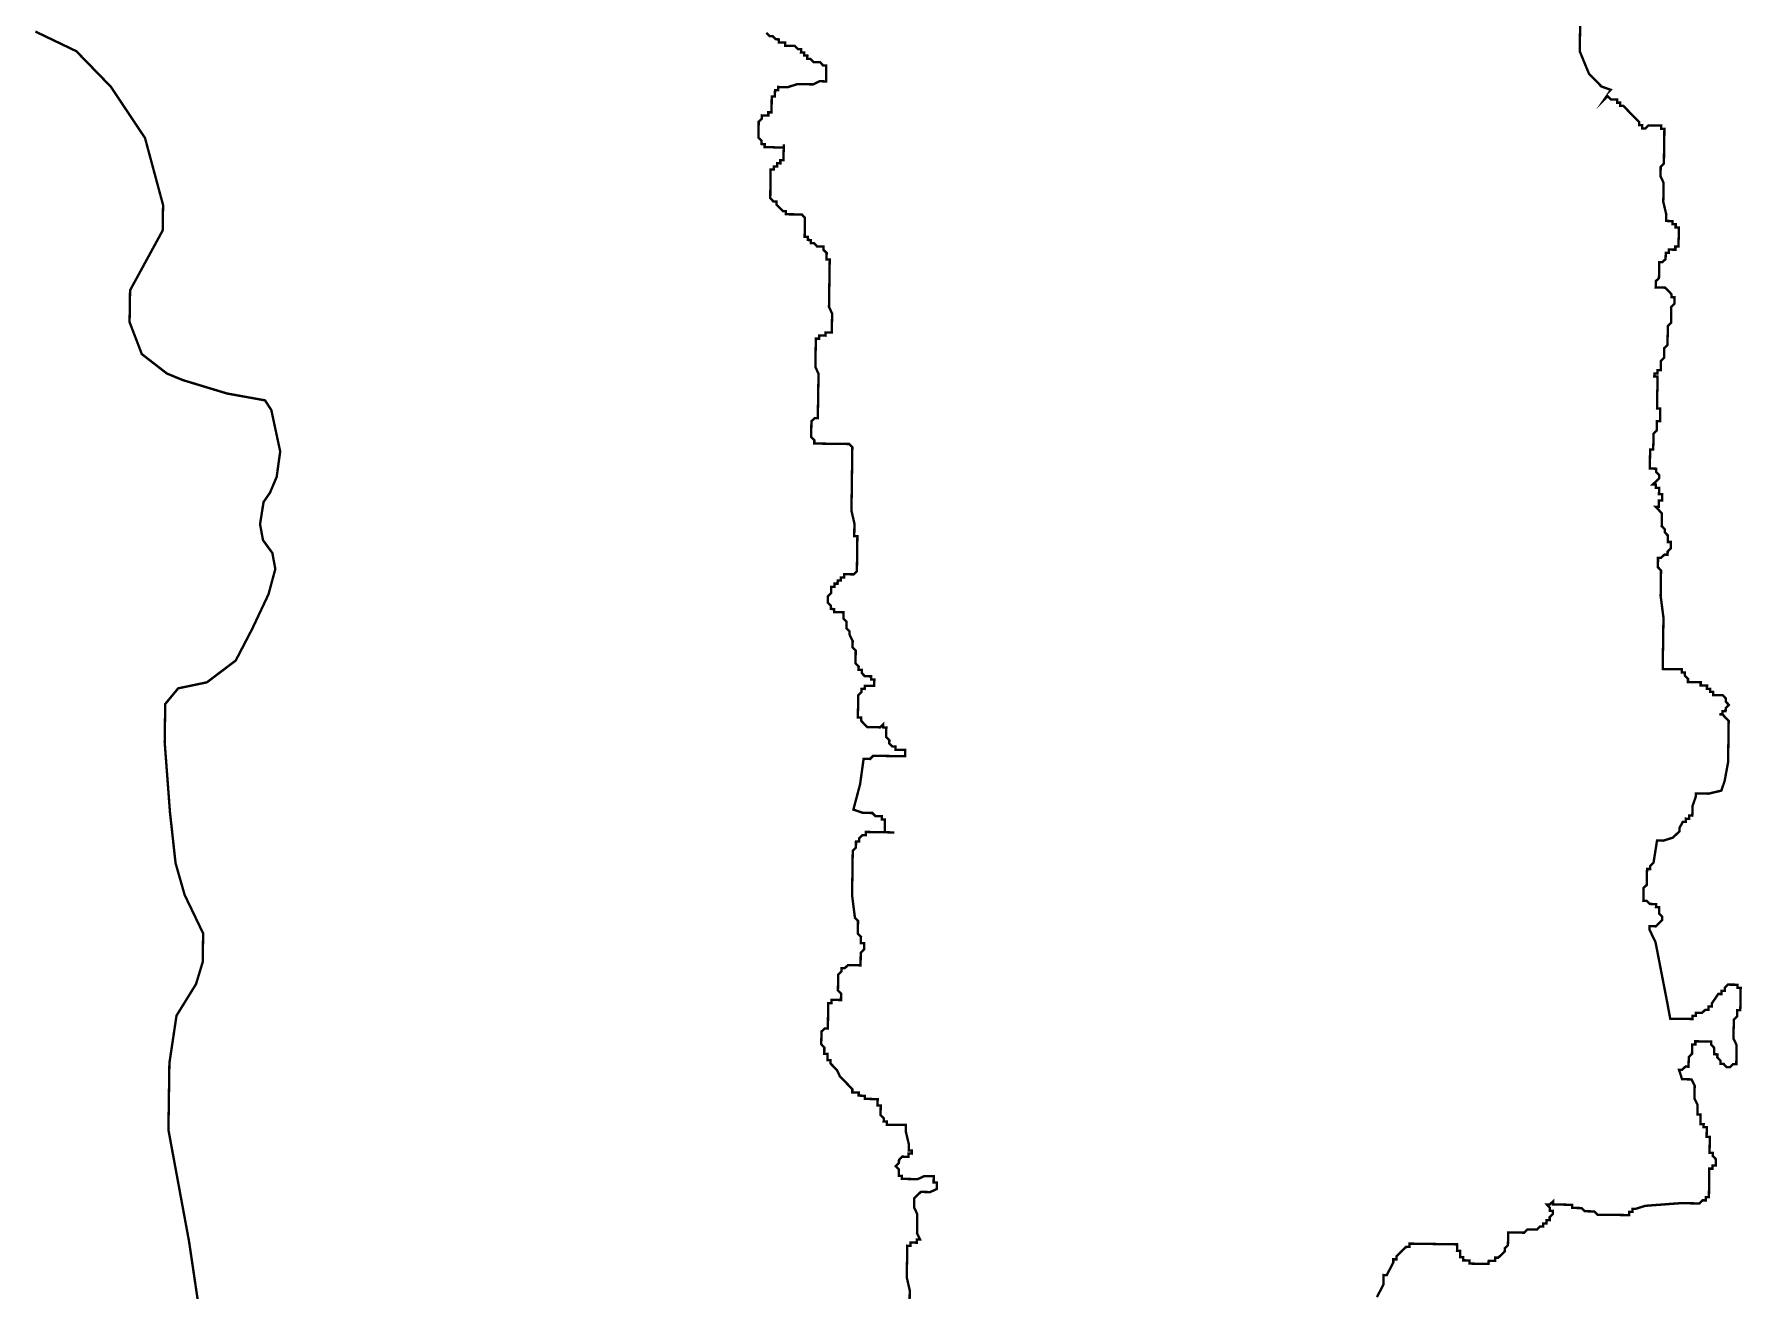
# Model space of a CAD drawing. Header units: metres. Extents: x 257673 to 289848, y 2129691 to 2228029.
# Drawn here: x 264671 to 266807, y 2147639 to 2149212 of the extents above; entities that cross this region are included whole.
import ezdxf

# ---------------------------------------------------------------- set-up
doc = ezdxf.new("R2010")
doc.units = ezdxf.units.M
doc.header["$MEASUREMENT"] = 0
doc.layers.add('HAZARDS LINE', color=1, linetype='Continuous')

msp = doc.modelspace()

# ---------------------------------------------------------------- linework, layer by layer
at = {"layer": 'HAZARDS LINE', "lineweight": 18}
for points in [[(264893.6, 2147505.8, 2.98, 2.98, 0), (264864.7, 2147701, 2.98, 2.98, 0), (264838.9, 2147840.6, 2.98, 2.98, 0), (264840.1, 2147924.1, 2.98, 2.98, 0), (264849, 2147983.6, 2.98, 2.98, 0), (264873.4, 2148023, 2.98, 2.98, 0), (264881.8, 2148050.7, 2.98, 2.98, 0), (264882.3, 2148086.5, 2.98, 2.98, 0), (264859.2, 2148134.6, 2.98, 2.98, 0), (264847.8, 2148174.5, 2.98, 2.98, 0), (264840.8, 2148238.2, 2.98, 2.98, 0), (264834.2, 2148325.8, 2.98, 2.98, 0), (264834.9, 2148373.5, 2.98, 2.98, 0), (264851.1, 2148393.1, 2.98, 2.98, 0), (264887, 2148400.6, 2.98, 2.98, 0), (264923.1, 2148427.9, 2.98, 2.98, 0), (264943.6, 2148467.3, 2.98, 2.98, 0), (264964.1, 2148510.8, 2.98, 2.98, 0), (264972.6, 2148542.4, 2.98, 2.98, 0), (264968.9, 2148562.4, 2.98, 2.98, 0), (264957.2, 2148578.5, 2.98, 2.98, 0), (264953.5, 2148598.4, 2.98, 2.98, 0), (264957.9, 2148626.2, 2.98, 2.98, 0), (264966, 2148638, 2.98, 2.98, 0), (264974.3, 2148657.7, 2.98, 2.98, 0), (264978.7, 2148689.5, 2.98, 2.98, 0), (264967.6, 2148741.3, 2.98, 2.98, 0), (264959.8, 2148753.4, 2.98, 2.98, 0), (264912.2, 2148762, 2.98, 2.98, 0), (264856.8, 2148778.8, 2.98, 2.98, 0), (264837, 2148787, 2.98, 2.98, 0), (264805.6, 2148811.3, 2.98, 2.98, 0), (264790.3, 2148851.3, 2.98, 2.98, 0), (264790.9, 2148891.1, 2.98, 2.98, 0), (264831.7, 2148966, 2.98, 2.98, 0), (264832.2, 2148997.8, 2.98, 2.98, 0), (264809.6, 2149081.7, 2.98, 2.98, 0), (264766.8, 2149145.9, 2.98, 2.98, 0), (264723.7, 2149190.3, 2.98, 2.98, 0), (264672.4, 2149214.9, 2.98, 2.98, 0)], [(266350.6, 2147631.3, 2.98, 2.98, 0), (266358.7, 2147647.1, 2.98, 2.98, 0), (266358.9, 2147659, 2.98, 2.98, 0), (266362.9, 2147658.9, 2.98, 2.98, 0), (266367, 2147666.8, 2.98, 2.98, 0), (266371.1, 2147674.7, 2.98, 2.98, 0), (266371.1, 2147678.7, 2.98, 2.98, 0), (266375.1, 2147678.6, 2.98, 2.98, 0), (266375.2, 2147682.6, 2.98, 2.98, 0), (266383.2, 2147690.4, 2.98, 2.98, 0), (266387.3, 2147694.4, 2.98, 2.98, 0), (266391.3, 2147694.3, 2.98, 2.98, 0), (266391.3, 2147698.3, 2.98, 2.98, 0), (266450.9, 2147697.4, 2.98, 2.98, 0), (266450.8, 2147689.4, 2.98, 2.98, 0), (266454.8, 2147689.4, 2.98, 2.98, 0), (266454.7, 2147681.4, 2.98, 2.98, 0), (266458.6, 2147681.4, 2.98, 2.98, 0), (266458.6, 2147677.4, 2.98, 2.98, 0), (266466.5, 2147677.3, 2.98, 2.98, 0), (266466.5, 2147673.3, 2.98, 2.98, 0), (266490.3, 2147672.9, 2.98, 2.98, 0), (266490.4, 2147676.9, 2.98, 2.98, 0), (266498.3, 2147676.8, 2.98, 2.98, 0), (266498.4, 2147680.8, 2.98, 2.98, 0), (266502.4, 2147680.7, 2.98, 2.98, 0), (266506.4, 2147684.6, 2.98, 2.98, 0), (266510.4, 2147688.6, 2.98, 2.98, 0), (266510.5, 2147692.5, 2.98, 2.98, 0), (266514.5, 2147696.4, 2.98, 2.98, 0), (266514.8, 2147712.3, 2.98, 2.98, 0), (266534.6, 2147712, 2.98, 2.98, 0), (266538.7, 2147716, 2.98, 2.98, 0), (266550.6, 2147715.8, 2.98, 2.98, 0), (266554.6, 2147719.7, 2.98, 2.98, 0), (266558.6, 2147719.6, 2.98, 2.98, 0), (266558.7, 2147723.6, 2.98, 2.98, 0), (266562.6, 2147723.6, 2.98, 2.98, 0), (266562.7, 2147727.5, 2.98, 2.98, 0), (266566.7, 2147727.5, 2.98, 2.98, 0), (266566.7, 2147731.5, 2.98, 2.98, 0), (266570.8, 2147735.4, 2.98, 2.98, 0), (266570.8, 2147739.3, 2.98, 2.98, 0), (266566.9, 2147739.4, 2.98, 2.98, 0), (266566.9, 2147743.4, 2.98, 2.98, 0), (266563, 2147747.4, 2.98, 2.98, 0), (266567, 2147747.4, 2.98, 2.98, 0), (266571, 2147751.3, 2.98, 2.98, 0), (266570.9, 2147747.3, 2.98, 2.98, 0), (266594.8, 2147746.9, 2.98, 2.98, 0), (266594.7, 2147743, 2.98, 2.98, 0), (266606.7, 2147742.8, 2.98, 2.98, 0), (266610.6, 2147738.8, 2.98, 2.98, 0), (266622.5, 2147738.6, 2.98, 2.98, 0), (266626.4, 2147734.5, 2.98, 2.98, 0), (266666.2, 2147734, 2.98, 2.98, 0), (266666.2, 2147737.9, 2.98, 2.98, 0), (266670.2, 2147737.9, 2.98, 2.98, 0), (266670.3, 2147741.8, 2.98, 2.98, 0), (266674.2, 2147741.8, 2.98, 2.98, 0), (266686.2, 2147745.6, 2.98, 2.98, 0), (266730, 2147748.9, 2.98, 2.98, 0), (266753.9, 2147748.6, 2.98, 2.98, 0), (266757.9, 2147752.5, 2.98, 2.98, 0), (266761.9, 2147752.4, 2.98, 2.98, 0), (266761.9, 2147756.4, 2.98, 2.98, 0), (266765.9, 2147756.3, 2.98, 2.98, 0), (266766.4, 2147792.1, 2.98, 2.98, 0), (266770.4, 2147792.1, 2.98, 2.98, 0), (266770.5, 2147796, 2.98, 2.98, 0), (266774.4, 2147796, 2.98, 2.98, 0), (266774.6, 2147803.9, 2.98, 2.98, 0), (266770.6, 2147808, 2.98, 2.98, 0), (266770.7, 2147811.9, 2.98, 2.98, 0), (266766.7, 2147812, 2.98, 2.98, 0), (266767, 2147831.9, 2.98, 2.98, 0), (266763, 2147831.9, 2.98, 2.98, 0), (266763.2, 2147843.9, 2.98, 2.98, 0), (266759.2, 2147843.9, 2.98, 2.98, 0), (266759.3, 2147847.9, 2.98, 2.98, 0), (266755.3, 2147847.9, 2.98, 2.98, 0), (266755.4, 2147851.9, 2.98, 2.98, 0), (266755.4, 2147855.9, 2.98, 2.98, 0), (266755.5, 2147859.9, 2.98, 2.98, 0), (266751.5, 2147859.9, 2.98, 2.98, 0), (266751.6, 2147863.9, 2.98, 2.98, 0), (266751.6, 2147867.9, 2.98, 2.98, 0), (266751.7, 2147871.9, 2.98, 2.98, 0), (266747.8, 2147879.9, 2.98, 2.98, 0), (266748, 2147887.8, 2.98, 2.98, 0), (266748, 2147891.8, 2.98, 2.98, 0), (266748.1, 2147895.8, 2.98, 2.98, 0), (266744.2, 2147903.8, 2.98, 2.98, 0), (266732.3, 2147904, 2.98, 2.98, 0), (266728.5, 2147915.9, 2.98, 2.98, 0), (266732.5, 2147915.9, 2.98, 2.98, 0), (266736.5, 2147919.8, 2.98, 2.98, 0), (266740.5, 2147919.7, 2.98, 2.98, 0), (266740.5, 2147923.7, 2.98, 2.98, 0), (266740.6, 2147927.7, 2.98, 2.98, 0), (266740.7, 2147931.7, 2.98, 2.98, 0), (266744.7, 2147935.6, 2.98, 2.98, 0), (266744.8, 2147939.6, 2.98, 2.98, 0), (266744.8, 2147943.5, 2.98, 2.98, 0), (266744.9, 2147947.5, 2.98, 2.98, 0), (266748.9, 2147947.5, 2.98, 2.98, 0), (266748.9, 2147951.4, 2.98, 2.98, 0), (266752.9, 2147951.4, 2.98, 2.98, 0), (266756.9, 2147951.3, 2.98, 2.98, 0), (266760.8, 2147951.3, 2.98, 2.98, 0), (266764.8, 2147951.2, 2.98, 2.98, 0), (266768.8, 2147951.1, 2.98, 2.98, 0), (266768.7, 2147947.2, 2.98, 2.98, 0), (266772.6, 2147943.1, 2.98, 2.98, 0), (266772.6, 2147939.2, 2.98, 2.98, 0), (266772.5, 2147935.2, 2.98, 2.98, 0), (266776.5, 2147935.1, 2.98, 2.98, 0), (266776.4, 2147931.1, 2.98, 2.98, 0), (266780.4, 2147927.1, 2.98, 2.98, 0), (266780.3, 2147923.1, 2.98, 2.98, 0), (266784.3, 2147923.1, 2.98, 2.98, 0), (266788.2, 2147919, 2.98, 2.98, 0), (266792.2, 2147919, 2.98, 2.98, 0), (266796.2, 2147922.9, 2.98, 2.98, 0), (266800.2, 2147922.8, 2.98, 2.98, 0), (266800.2, 2147926.8, 2.98, 2.98, 0), (266800.3, 2147930.8, 2.98, 2.98, 0), (266800.3, 2147934.8, 2.98, 2.98, 0), (266800.4, 2147938.7, 2.98, 2.98, 0), (266800.5, 2147942.7, 2.98, 2.98, 0), (266800.5, 2147946.7, 2.98, 2.98, 0), (266796.7, 2147954.7, 2.98, 2.98, 0), (266796.7, 2147958.7, 2.98, 2.98, 0), (266796.8, 2147962.7, 2.98, 2.98, 0), (266796.8, 2147966.6, 2.98, 2.98, 0), (266796.9, 2147970.6, 2.98, 2.98, 0), (266797, 2147974.6, 2.98, 2.98, 0), (266797, 2147978.6, 2.98, 2.98, 0), (266801.1, 2147982.5, 2.98, 2.98, 0), (266801.1, 2147986.4, 2.98, 2.98, 0), (266801.2, 2147990.4, 2.98, 2.98, 0), (266805.1, 2147990.4, 2.98, 2.98, 0), (266805.2, 2147994.3, 2.98, 2.98, 0), (266805.3, 2147998.3, 2.98, 2.98, 0), (266805.3, 2148002.3, 2.98, 2.98, 0), (266805.4, 2148006.3, 2.98, 2.98, 0), (266805.4, 2148010.2, 2.98, 2.98, 0), (266805.5, 2148014.2, 2.98, 2.98, 0), (266805.6, 2148018.2, 2.98, 2.98, 0), (266801.6, 2148018.2, 2.98, 2.98, 0), (266801.6, 2148022.2, 2.98, 2.98, 0), (266797.7, 2148022.3, 2.98, 2.98, 0), (266793.7, 2148022.3, 2.98, 2.98, 0), (266789.7, 2148022.4, 2.98, 2.98, 0), (266785.7, 2148018.5, 2.98, 2.98, 0), (266785.6, 2148014.5, 2.98, 2.98, 0), (266781.7, 2148014.6, 2.98, 2.98, 0), (266781.6, 2148010.6, 2.98, 2.98, 0), (266777.6, 2148010.7, 2.98, 2.98, 0), (266769.5, 2147998.8, 2.98, 2.98, 0), (266769.4, 2147994.9, 2.98, 2.98, 0), (266765.5, 2147994.9, 2.98, 2.98, 0), (266765.4, 2147991, 2.98, 2.98, 0), (266761.4, 2147991, 2.98, 2.98, 0), (266757.4, 2147987.1, 2.98, 2.98, 0), (266753.4, 2147987.2, 2.98, 2.98, 0), (266749.4, 2147987.2, 2.98, 2.98, 0), (266749.4, 2147983.2, 2.98, 2.98, 0), (266745.4, 2147983.3, 2.98, 2.98, 0), (266745.3, 2147979.3, 2.98, 2.98, 0), (266741.4, 2147979.4, 2.98, 2.98, 0), (266737.4, 2147979.4, 2.98, 2.98, 0), (266725.5, 2147979.6, 2.98, 2.98, 0), (266721.5, 2147979.7, 2.98, 2.98, 0), (266717.5, 2147979.7, 2.98, 2.98, 0), (266713.8, 2147999.7, 2.98, 2.98, 0), (266699.1, 2148075.4, 2.98, 2.98, 0), (266691.4, 2148091.5, 2.98, 2.98, 0), (266691.4, 2148095.4, 2.98, 2.98, 0), (266695.4, 2148095.4, 2.98, 2.98, 0), (266699.4, 2148095.3, 2.98, 2.98, 0), (266703.4, 2148099.2, 2.98, 2.98, 0), (266707.4, 2148103.2, 2.98, 2.98, 0), (266707.5, 2148107.1, 2.98, 2.98, 0), (266703.6, 2148111.2, 2.98, 2.98, 0), (266703.6, 2148115.1, 2.98, 2.98, 0), (266703.7, 2148119.1, 2.98, 2.98, 0), (266699.7, 2148119.2, 2.98, 2.98, 0), (266699.8, 2148123.1, 2.98, 2.98, 0), (266695.8, 2148123.2, 2.98, 2.98, 0), (266691.8, 2148123.3, 2.98, 2.98, 0), (266687.9, 2148127.3, 2.98, 2.98, 0), (266683.9, 2148127.4, 2.98, 2.98, 0), (266684, 2148131.3, 2.98, 2.98, 0), (266684.1, 2148135.3, 2.98, 2.98, 0), (266684.1, 2148139.3, 2.98, 2.98, 0), (266684.2, 2148143.3, 2.98, 2.98, 0), (266688.2, 2148147.2, 2.98, 2.98, 0), (266688.3, 2148151.2, 2.98, 2.98, 0), (266688.4, 2148159.1, 2.98, 2.98, 0), (266688.4, 2148163.1, 2.98, 2.98, 0), (266688.5, 2148167.1, 2.98, 2.98, 0), (266692.5, 2148167, 2.98, 2.98, 0), (266692.5, 2148171, 2.98, 2.98, 0), (266696.6, 2148174.9, 2.98, 2.98, 0), (266701, 2148202.7, 2.98, 2.98, 0), (266708.9, 2148202.5, 2.98, 2.98, 0), (266720.9, 2148206.3, 2.98, 2.98, 0), (266729, 2148214.2, 2.98, 2.98, 0), (266729, 2148218.1, 2.98, 2.98, 0), (266733.1, 2148226, 2.98, 2.98, 0), (266737.1, 2148226, 2.98, 2.98, 0), (266737.1, 2148230, 2.98, 2.98, 0), (266741.1, 2148229.9, 2.98, 2.98, 0), (266741.2, 2148233.9, 2.98, 2.98, 0), (266745.1, 2148233.8, 2.98, 2.98, 0), (266745.2, 2148237.8, 2.98, 2.98, 0), (266745.3, 2148241.8, 2.98, 2.98, 0), (266745.3, 2148245.7, 2.98, 2.98, 0), (266749.5, 2148257.6, 2.98, 2.98, 0), (266749.5, 2148261.6, 2.98, 2.98, 0), (266765.4, 2148261.3, 2.98, 2.98, 0), (266781.4, 2148265.1, 2.98, 2.98, 0), (266785.5, 2148277, 2.98, 2.98, 0), (266789.9, 2148300.7, 2.98, 2.98, 0), (266790.6, 2148352.4, 2.98, 2.98, 0), (266782.8, 2148360.5, 2.98, 2.98, 0), (266778.8, 2148360.6, 2.98, 2.98, 0), (266782.8, 2148360.5, 2.98, 2.98, 0), (266782.9, 2148364.5, 2.98, 2.98, 0), (266786.8, 2148364.4, 2.98, 2.98, 0), (266786.9, 2148368.4, 2.98, 2.98, 0), (266790.9, 2148372.3, 2.98, 2.98, 0), (266787, 2148376.3, 2.98, 2.98, 0), (266787.1, 2148380.3, 2.98, 2.98, 0), (266783.2, 2148384.4, 2.98, 2.98, 0), (266779.2, 2148384.4, 2.98, 2.98, 0), (266775.2, 2148384.5, 2.98, 2.98, 0), (266771.2, 2148384.5, 2.98, 2.98, 0), (266771.3, 2148388.5, 2.98, 2.98, 0), (266767.3, 2148388.6, 2.98, 2.98, 0), (266767.4, 2148392.5, 2.98, 2.98, 0), (266763.4, 2148392.6, 2.98, 2.98, 0), (266763.5, 2148396.6, 2.98, 2.98, 0), (266759.5, 2148396.6, 2.98, 2.98, 0), (266755.5, 2148396.7, 2.98, 2.98, 0), (266755.6, 2148400.7, 2.98, 2.98, 0), (266751.6, 2148400.7, 2.98, 2.98, 0), (266747.6, 2148400.8, 2.98, 2.98, 0), (266743.7, 2148400.8, 2.98, 2.98, 0), (266739.7, 2148400.9, 2.98, 2.98, 0), (266739.7, 2148404.9, 2.98, 2.98, 0), (266735.8, 2148408.9, 2.98, 2.98, 0), (266735.9, 2148412.9, 2.98, 2.98, 0), (266731.9, 2148412.9, 2.98, 2.98, 0), (266732, 2148416.9, 2.98, 2.98, 0), (266728, 2148417, 2.98, 2.98, 0), (266724, 2148417, 2.98, 2.98, 0), (266716.1, 2148417.2, 2.98, 2.98, 0), (266712.1, 2148417.2, 2.98, 2.98, 0), (266708.1, 2148417.3, 2.98, 2.98, 0), (266708.2, 2148421.3, 2.98, 2.98, 0), (266708.2, 2148425.2, 2.98, 2.98, 0), (266708.3, 2148433.2, 2.98, 2.98, 0), (266708.5, 2148445.1, 2.98, 2.98, 0), (266708.9, 2148472.9, 2.98, 2.98, 0), (266709, 2148476.9, 2.98, 2.98, 0), (266709.1, 2148480.9, 2.98, 2.98, 0), (266705.5, 2148508.8, 2.98, 2.98, 0), (266705.6, 2148512.7, 2.98, 2.98, 0), (266705.6, 2148516.7, 2.98, 2.98, 0), (266705.7, 2148520.7, 2.98, 2.98, 0), (266705.7, 2148524.7, 2.98, 2.98, 0), (266706, 2148540.6, 2.98, 2.98, 0), (266702.1, 2148544.6, 2.98, 2.98, 0), (266702.1, 2148548.6, 2.98, 2.98, 0), (266702.2, 2148552.6, 2.98, 2.98, 0), (266702.2, 2148556.5, 2.98, 2.98, 0), (266706.2, 2148556.5, 2.98, 2.98, 0), (266710.2, 2148560.4, 2.98, 2.98, 0), (266714.2, 2148560.3, 2.98, 2.98, 0), (266714.3, 2148564.3, 2.98, 2.98, 0), (266718.3, 2148568.2, 2.98, 2.98, 0), (266718.4, 2148572.2, 2.98, 2.98, 0), (266718.4, 2148576.2, 2.98, 2.98, 0), (266714.4, 2148576.2, 2.98, 2.98, 0), (266714.5, 2148580.2, 2.98, 2.98, 0), (266714.6, 2148584.2, 2.98, 2.98, 0), (266710.7, 2148588.2, 2.98, 2.98, 0), (266710.7, 2148592.2, 2.98, 2.98, 0), (266706.8, 2148596.2, 2.98, 2.98, 0), (266706.9, 2148600.2, 2.98, 2.98, 0), (266706.9, 2148604.2, 2.98, 2.98, 0), (266707, 2148608.2, 2.98, 2.98, 0), (266707, 2148612.1, 2.98, 2.98, 0), (266703.1, 2148616.2, 2.98, 2.98, 0), (266699.2, 2148620.2, 2.98, 2.98, 0), (266703.2, 2148620.1, 2.98, 2.98, 0), (266703.2, 2148624.1, 2.98, 2.98, 0), (266703.3, 2148628.1, 2.98, 2.98, 0), (266707.3, 2148628, 2.98, 2.98, 0), (266707.3, 2148632, 2.98, 2.98, 0), (266707.4, 2148636, 2.98, 2.98, 0), (266703.4, 2148636, 2.98, 2.98, 0), (266703.5, 2148640, 2.98, 2.98, 0), (266703.5, 2148644, 2.98, 2.98, 0), (266699.6, 2148644.1, 2.98, 2.98, 0), (266699.6, 2148648, 2.98, 2.98, 0), (266695.6, 2148648.1, 2.98, 2.98, 0), (266699.7, 2148652, 2.98, 2.98, 0), (266703.7, 2148655.9, 2.98, 2.98, 0), (266703.8, 2148659.9, 2.98, 2.98, 0), (266699.8, 2148663.9, 2.98, 2.98, 0), (266699.9, 2148667.9, 2.98, 2.98, 0), (266695.9, 2148668, 2.98, 2.98, 0), (266692, 2148668, 2.98, 2.98, 0), (266692, 2148672, 2.98, 2.98, 0), (266692.1, 2148676, 2.98, 2.98, 0), (266692.2, 2148683.9, 2.98, 2.98, 0), (266692.3, 2148687.9, 2.98, 2.98, 0), (266692.3, 2148691.9, 2.98, 2.98, 0), (266696.3, 2148691.8, 2.98, 2.98, 0), (266696.3, 2148695.8, 2.98, 2.98, 0), (266696.4, 2148699.8, 2.98, 2.98, 0), (266696.5, 2148703.8, 2.98, 2.98, 0), (266696.5, 2148707.7, 2.98, 2.98, 0), (266696.6, 2148711.7, 2.98, 2.98, 0), (266700.6, 2148715.6, 2.98, 2.98, 0), (266700.7, 2148719.6, 2.98, 2.98, 0), (266700.7, 2148723.6, 2.98, 2.98, 0), (266700.8, 2148727.5, 2.98, 2.98, 0), (266704.8, 2148727.5, 2.98, 2.98, 0), (266704.8, 2148731.5, 2.98, 2.98, 0), (266704.9, 2148735.4, 2.98, 2.98, 0), (266704.9, 2148739.4, 2.98, 2.98, 0), (266705, 2148743.4, 2.98, 2.98, 0), (266701, 2148743.4, 2.98, 2.98, 0), (266701.1, 2148747.4, 2.98, 2.98, 0), (266701.1, 2148751.4, 2.98, 2.98, 0), (266701.2, 2148755.4, 2.98, 2.98, 0), (266701.3, 2148759.3, 2.98, 2.98, 0), (266701.3, 2148763.3, 2.98, 2.98, 0), (266701.4, 2148767.3, 2.98, 2.98, 0), (266701.4, 2148771.3, 2.98, 2.98, 0), (266701.5, 2148775.3, 2.98, 2.98, 0), (266701.6, 2148779.2, 2.98, 2.98, 0), (266701.6, 2148783.2, 2.98, 2.98, 0), (266697.6, 2148783.3, 2.98, 2.98, 0), (266697.7, 2148787.2, 2.98, 2.98, 0), (266701.7, 2148787.2, 2.98, 2.98, 0), (266701.7, 2148791.2, 2.98, 2.98, 0), (266705.7, 2148791.1, 2.98, 2.98, 0), (266705.8, 2148795.1, 2.98, 2.98, 0), (266705.8, 2148799, 2.98, 2.98, 0), (266705.9, 2148803, 2.98, 2.98, 0), (266709.9, 2148806.9, 2.98, 2.98, 0), (266710, 2148814.9, 2.98, 2.98, 0), (266710.1, 2148818.9, 2.98, 2.98, 0), (266714.1, 2148822.8, 2.98, 2.98, 0), (266714.2, 2148826.8, 2.98, 2.98, 0), (266714.2, 2148830.7, 2.98, 2.98, 0), (266714.3, 2148834.7, 2.98, 2.98, 0), (266714.4, 2148838.7, 2.98, 2.98, 0), (266714.4, 2148842.7, 2.98, 2.98, 0), (266714.5, 2148846.6, 2.98, 2.98, 0), (266718.5, 2148850.6, 2.98, 2.98, 0), (266718.6, 2148854.5, 2.98, 2.98, 0), (266718.6, 2148858.5, 2.98, 2.98, 0), (266718.8, 2148866.5, 2.98, 2.98, 0), (266718.8, 2148870.4, 2.98, 2.98, 0), (266722.8, 2148874.3, 2.98, 2.98, 0), (266722.9, 2148878.3, 2.98, 2.98, 0), (266723, 2148882.3, 2.98, 2.98, 0), (266719, 2148882.4, 2.98, 2.98, 0), (266719, 2148886.3, 2.98, 2.98, 0), (266715.1, 2148890.4, 2.98, 2.98, 0), (266711.2, 2148894.4, 2.98, 2.98, 0), (266707.2, 2148894.5, 2.98, 2.98, 0), (266703.3, 2148894.5, 2.98, 2.98, 0), (266699.3, 2148894.6, 2.98, 2.98, 0), (266699.4, 2148898.6, 2.98, 2.98, 0), (266699.4, 2148902.5, 2.98, 2.98, 0), (266703.4, 2148906.4, 2.98, 2.98, 0), (266703.5, 2148910.4, 2.98, 2.98, 0), (266703.6, 2148914.4, 2.98, 2.98, 0), (266703.7, 2148922.3, 2.98, 2.98, 0), (266703.7, 2148926.3, 2.98, 2.98, 0), (266707.7, 2148926.3, 2.98, 2.98, 0), (266711.7, 2148930.2, 2.98, 2.98, 0), (266711.8, 2148934.2, 2.98, 2.98, 0), (266711.9, 2148938.1, 2.98, 2.98, 0), (266715.8, 2148938.1, 2.98, 2.98, 0), (266715.9, 2148942, 2.98, 2.98, 0), (266719.9, 2148942, 2.98, 2.98, 0), (266723.9, 2148941.9, 2.98, 2.98, 0), (266723.9, 2148945.9, 2.98, 2.98, 0), (266727.9, 2148945.8, 2.98, 2.98, 0), (266727.9, 2148949.8, 2.98, 2.98, 0), (266728, 2148953.8, 2.98, 2.98, 0), (266728.1, 2148957.8, 2.98, 2.98, 0), (266728.1, 2148961.7, 2.98, 2.98, 0), (266728.2, 2148965.7, 2.98, 2.98, 0), (266728.2, 2148969.7, 2.98, 2.98, 0), (266724.3, 2148969.8, 2.98, 2.98, 0), (266724.3, 2148973.7, 2.98, 2.98, 0), (266720.3, 2148973.8, 2.98, 2.98, 0), (266720.4, 2148977.8, 2.98, 2.98, 0), (266716.4, 2148977.8, 2.98, 2.98, 0), (266712.5, 2148977.9, 2.98, 2.98, 0), (266712.5, 2148981.9, 2.98, 2.98, 0), (266712.6, 2148985.8, 2.98, 2.98, 0), (266708.8, 2149001.8, 2.98, 2.98, 0), (266709.1, 2149017.7, 2.98, 2.98, 0), (266709.1, 2149021.7, 2.98, 2.98, 0), (266709.2, 2149025.7, 2.98, 2.98, 0), (266705.3, 2149033.7, 2.98, 2.98, 0), (266705.4, 2149037.6, 2.98, 2.98, 0), (266705.5, 2149041.6, 2.98, 2.98, 0), (266705.5, 2149045.6, 2.98, 2.98, 0), (266709.5, 2149049.5, 2.98, 2.98, 0), (266709.6, 2149053.5, 2.98, 2.98, 0), (266709.7, 2149057.5, 2.98, 2.98, 0), (266709.7, 2149061.4, 2.98, 2.98, 0), (266709.8, 2149065.4, 2.98, 2.98, 0), (266709.8, 2149069.4, 2.98, 2.98, 0), (266709.9, 2149073.4, 2.98, 2.98, 0), (266710, 2149077.3, 2.98, 2.98, 0), (266710, 2149081.3, 2.98, 2.98, 0), (266710.1, 2149085.3, 2.98, 2.98, 0), (266710.1, 2149089.3, 2.98, 2.98, 0), (266710.2, 2149093.2, 2.98, 2.98, 0), (266706.2, 2149093.3, 2.98, 2.98, 0), (266706.3, 2149097.3, 2.98, 2.98, 0), (266702.3, 2149097.3, 2.98, 2.98, 0), (266698.3, 2149097.4, 2.98, 2.98, 0), (266694.4, 2149097.4, 2.98, 2.98, 0), (266690.4, 2149097.5, 2.98, 2.98, 0), (266686.3, 2149093.6, 2.98, 2.98, 0), (266682.4, 2149093.6, 2.98, 2.98, 0), (266682.4, 2149097.6, 2.98, 2.98, 0), (266678.5, 2149097.7, 2.98, 2.98, 0), (266678.5, 2149101.7, 2.98, 2.98, 0), (266674.6, 2149105.7, 2.98, 2.98, 0), (266670.7, 2149109.7, 2.98, 2.98, 0), (266658.9, 2149121.8, 2.98, 2.98, 0), (266655, 2149121.9, 2.98, 2.98, 0), (266655, 2149125.9, 2.98, 2.98, 0), (266651, 2149125.9, 2.98, 2.98, 0), (266651.1, 2149129.9, 2.98, 2.98, 0), (266647.1, 2149130, 2.98, 2.98, 0), (266643.1, 2149130, 2.98, 2.98, 0), (266639.2, 2149134.1, 2.98, 2.98, 0), (266635.2, 2149130.1, 2.98, 2.98, 0), (266643.3, 2149141.9, 2.98, 2.98, 0), (266631.5, 2149146.1, 2.98, 2.98, 0), (266615.8, 2149162.2, 2.98, 2.98, 0), (266604.3, 2149190.2, 2.98, 2.98, 0), (266604.8, 2149222, 2.98, 2.98, 0)], [(265586.8, 2149213.3, 2.98, 2.98, 0), (265590.7, 2149209.3, 2.98, 2.98, 0), (265594.7, 2149209.2, 2.98, 2.98, 0), (265598.6, 2149205.2, 2.98, 2.98, 0), (265602.6, 2149205.1, 2.98, 2.98, 0), (265602.6, 2149201.1, 2.98, 2.98, 0), (265606.5, 2149201.1, 2.98, 2.98, 0), (265610.5, 2149201, 2.98, 2.98, 0), (265610.4, 2149197, 2.98, 2.98, 0), (265614.4, 2149197, 2.98, 2.98, 0), (265618.4, 2149196.9, 2.98, 2.98, 0), (265622.4, 2149196.9, 2.98, 2.98, 0), (265626.3, 2149192.8, 2.98, 2.98, 0), (265630.3, 2149192.8, 2.98, 2.98, 0), (265630.2, 2149188.8, 2.98, 2.98, 0), (265634.2, 2149188.7, 2.98, 2.98, 0), (265634.1, 2149184.8, 2.98, 2.98, 0), (265638.1, 2149184.7, 2.98, 2.98, 0), (265638, 2149180.7, 2.98, 2.98, 0), (265642, 2149180.7, 2.98, 2.98, 0), (265645.9, 2149176.6, 2.98, 2.98, 0), (265649.9, 2149176.6, 2.98, 2.98, 0), (265653.9, 2149176.5, 2.98, 2.98, 0), (265657.8, 2149172.5, 2.98, 2.98, 0), (265661.8, 2149172.4, 2.98, 2.98, 0), (265661.7, 2149168.4, 2.98, 2.98, 0), (265661.6, 2149164.5, 2.98, 2.98, 0), (265661.6, 2149160.5, 2.98, 2.98, 0), (265661.5, 2149156.5, 2.98, 2.98, 0), (265661.5, 2149152.5, 2.98, 2.98, 0), (265657.5, 2149152.6, 2.98, 2.98, 0), (265653.5, 2149152.7, 2.98, 2.98, 0), (265645.5, 2149148.8, 2.98, 2.98, 0), (265637.6, 2149148.9, 2.98, 2.98, 0), (265633.6, 2149149, 2.98, 2.98, 0), (265629.6, 2149149, 2.98, 2.98, 0), (265625.6, 2149149.1, 2.98, 2.98, 0), (265613.6, 2149145.3, 2.98, 2.98, 0), (265609.7, 2149145.4, 2.98, 2.98, 0), (265605.7, 2149145.4, 2.98, 2.98, 0), (265601.7, 2149145.5, 2.98, 2.98, 0), (265601.7, 2149141.5, 2.98, 2.98, 0), (265597.7, 2149141.6, 2.98, 2.98, 0), (265597.6, 2149137.6, 2.98, 2.98, 0), (265597.6, 2149133.6, 2.98, 2.98, 0), (265593.6, 2149133.7, 2.98, 2.98, 0), (265593.5, 2149129.7, 2.98, 2.98, 0), (265593.5, 2149125.7, 2.98, 2.98, 0), (265593.4, 2149121.7, 2.98, 2.98, 0), (265593.4, 2149117.8, 2.98, 2.98, 0), (265593.3, 2149113.8, 2.98, 2.98, 0), (265589.3, 2149113.8, 2.98, 2.98, 0), (265589.3, 2149109.9, 2.98, 2.98, 0), (265585.3, 2149109.9, 2.98, 2.98, 0), (265581.3, 2149110, 2.98, 2.98, 0), (265581.3, 2149106, 2.98, 2.98, 0), (265577.2, 2149102.1, 2.98, 2.98, 0), (265577.2, 2149098.1, 2.98, 2.98, 0), (265577.1, 2149094.1, 2.98, 2.98, 0), (265577, 2149090.2, 2.98, 2.98, 0), (265577, 2149086.2, 2.98, 2.98, 0), (265576.9, 2149082.2, 2.98, 2.98, 0), (265580.8, 2149078.2, 2.98, 2.98, 0), (265580.8, 2149074.2, 2.98, 2.98, 0), (265584.8, 2149074.1, 2.98, 2.98, 0), (265584.7, 2149070.2, 2.98, 2.98, 0), (265588.7, 2149070.1, 2.98, 2.98, 0), (265592.7, 2149070.1, 2.98, 2.98, 0), (265596.6, 2149070, 2.98, 2.98, 0), (265600.6, 2149069.9, 2.98, 2.98, 0), (265604.6, 2149069.9, 2.98, 2.98, 0), (265608.6, 2149069.8, 2.98, 2.98, 0), (265608.6, 2149073.8, 2.98, 2.98, 0), (265608.6, 2149069.8, 2.98, 2.98, 0), (265608.5, 2149065.8, 2.98, 2.98, 0), (265608.4, 2149061.9, 2.98, 2.98, 0), (265608.4, 2149057.9, 2.98, 2.98, 0), (265608.3, 2149053.9, 2.98, 2.98, 0), (265604.3, 2149054, 2.98, 2.98, 0), (265604.3, 2149050, 2.98, 2.98, 0), (265600.3, 2149050.1, 2.98, 2.98, 0), (265600.2, 2149046.1, 2.98, 2.98, 0), (265596.3, 2149046.1, 2.98, 2.98, 0), (265596.2, 2149042.2, 2.98, 2.98, 0), (265592.2, 2149042.2, 2.98, 2.98, 0), (265592.2, 2149038.3, 2.98, 2.98, 0), (265592.1, 2149034.3, 2.98, 2.98, 0), (265592.1, 2149030.3, 2.98, 2.98, 0), (265592, 2149026.3, 2.98, 2.98, 0), (265591.9, 2149022.3, 2.98, 2.98, 0), (265591.9, 2149018.4, 2.98, 2.98, 0), (265591.8, 2149014.4, 2.98, 2.98, 0), (265591.8, 2149010.4, 2.98, 2.98, 0), (265591.7, 2149006.4, 2.98, 2.98, 0), (265595.6, 2149002.4, 2.98, 2.98, 0), (265599.6, 2149002.4, 2.98, 2.98, 0), (265599.5, 2148998.4, 2.98, 2.98, 0), (265603.5, 2148994.3, 2.98, 2.98, 0), (265607.4, 2148990.3, 2.98, 2.98, 0), (265611.3, 2148990.2, 2.98, 2.98, 0), (265611.3, 2148986.3, 2.98, 2.98, 0), (265615.3, 2148986.2, 2.98, 2.98, 0), (265619.2, 2148986.2, 2.98, 2.98, 0), (265623.2, 2148986.1, 2.98, 2.98, 0), (265627.2, 2148986, 2.98, 2.98, 0), (265631.2, 2148986, 2.98, 2.98, 0), (265635.1, 2148981.9, 2.98, 2.98, 0), (265635, 2148978, 2.98, 2.98, 0), (265635, 2148974, 2.98, 2.98, 0), (265634.9, 2148970, 2.98, 2.98, 0), (265634.8, 2148966, 2.98, 2.98, 0), (265634.8, 2148962.1, 2.98, 2.98, 0), (265634.7, 2148958.1, 2.98, 2.98, 0), (265638.7, 2148958, 2.98, 2.98, 0), (265638.6, 2148954.1, 2.98, 2.98, 0), (265642.6, 2148954, 2.98, 2.98, 0), (265642.6, 2148950, 2.98, 2.98, 0), (265646.5, 2148950, 2.98, 2.98, 0), (265650.4, 2148945.9, 2.98, 2.98, 0), (265658.4, 2148945.8, 2.98, 2.98, 0), (265658.3, 2148941.8, 2.98, 2.98, 0), (265662.3, 2148937.8, 2.98, 2.98, 0), (265662.1, 2148929.8, 2.98, 2.98, 0), (265666.1, 2148929.8, 2.98, 2.98, 0), (265665.2, 2148870.2, 2.98, 2.98, 0), (265669.1, 2148862.1, 2.98, 2.98, 0), (265668.7, 2148838.3, 2.98, 2.98, 0), (265660.8, 2148838.4, 2.98, 2.98, 0), (265660.7, 2148834.4, 2.98, 2.98, 0), (265652.8, 2148834.6, 2.98, 2.98, 0), (265652.7, 2148830.6, 2.98, 2.98, 0), (265648.7, 2148830.6, 2.98, 2.98, 0), (265648.2, 2148794.9, 2.98, 2.98, 0), (265652.1, 2148786.8, 2.98, 2.98, 0), (265651.2, 2148731.2, 2.98, 2.98, 0), (265647.3, 2148731.2, 2.98, 2.98, 0), (265643.2, 2148727.3, 2.98, 2.98, 0), (265642.9, 2148707.5, 2.98, 2.98, 0), (265646.9, 2148703.4, 2.98, 2.98, 0), (265646.8, 2148699.4, 2.98, 2.98, 0), (265690.5, 2148698.8, 2.98, 2.98, 0), (265694.4, 2148694.8, 2.98, 2.98, 0), (265693.3, 2148615.3, 2.98, 2.98, 0), (265697, 2148599.3, 2.98, 2.98, 0), (265696.8, 2148583.4, 2.98, 2.98, 0), (265700.7, 2148583.3, 2.98, 2.98, 0), (265700.1, 2148539.6, 2.98, 2.98, 0), (265696, 2148535.7, 2.98, 2.98, 0), (265684.1, 2148535.9, 2.98, 2.98, 0), (265684.1, 2148531.9, 2.98, 2.98, 0), (265680.1, 2148531.9, 2.98, 2.98, 0), (265680, 2148528, 2.98, 2.98, 0), (265676.1, 2148528, 2.98, 2.98, 0), (265676, 2148524, 2.98, 2.98, 0), (265672, 2148524.1, 2.98, 2.98, 0), (265672, 2148520.1, 2.98, 2.98, 0), (265668, 2148520.2, 2.98, 2.98, 0), (265667.9, 2148512.2, 2.98, 2.98, 0), (265663.8, 2148508.3, 2.98, 2.98, 0), (265663.7, 2148500.4, 2.98, 2.98, 0), (265667.6, 2148496.3, 2.98, 2.98, 0), (265667.6, 2148492.4, 2.98, 2.98, 0), (265671.5, 2148492.3, 2.98, 2.98, 0), (265671.5, 2148488.3, 2.98, 2.98, 0), (265683.4, 2148488.2, 2.98, 2.98, 0), (265683.3, 2148480.2, 2.98, 2.98, 0), (265687.2, 2148476.2, 2.98, 2.98, 0), (265687.1, 2148468.2, 2.98, 2.98, 0), (265691, 2148464.2, 2.98, 2.98, 0), (265691, 2148460.2, 2.98, 2.98, 0), (265694.8, 2148452.2, 2.98, 2.98, 0), (265694.7, 2148444.2, 2.98, 2.98, 0), (265698.6, 2148440.2, 2.98, 2.98, 0), (265698.4, 2148424.3, 2.98, 2.98, 0), (265702.3, 2148420.3, 2.98, 2.98, 0), (265702.2, 2148416.3, 2.98, 2.98, 0), (265706.2, 2148416.2, 2.98, 2.98, 0), (265706.1, 2148412.3, 2.98, 2.98, 0), (265710.1, 2148408.2, 2.98, 2.98, 0), (265718, 2148408.1, 2.98, 2.98, 0), (265717.9, 2148404.1, 2.98, 2.98, 0), (265721.9, 2148404.1, 2.98, 2.98, 0), (265721.8, 2148396.1, 2.98, 2.98, 0), (265709.9, 2148396.3, 2.98, 2.98, 0), (265709.8, 2148392.3, 2.98, 2.98, 0), (265705.8, 2148392.4, 2.98, 2.98, 0), (265705.8, 2148388.4, 2.98, 2.98, 0), (265701.8, 2148384.5, 2.98, 2.98, 0), (265701.3, 2148356.7, 2.98, 2.98, 0), (265705.3, 2148356.6, 2.98, 2.98, 0), (265705.3, 2148352.6, 2.98, 2.98, 0), (265713.1, 2148344.6, 2.98, 2.98, 0), (265729, 2148344.3, 2.98, 2.98, 0), (265733, 2148348.2, 2.98, 2.98, 0), (265733, 2148344.3, 2.98, 2.98, 0), (265736.9, 2148344.2, 2.98, 2.98, 0), (265736.8, 2148332.3, 2.98, 2.98, 0), (265740.7, 2148328.2, 2.98, 2.98, 0), (265740.6, 2148324.3, 2.98, 2.98, 0), (265744.5, 2148320.2, 2.98, 2.98, 0), (265748.5, 2148320.2, 2.98, 2.98, 0), (265748.5, 2148316.2, 2.98, 2.98, 0), (265760.4, 2148316, 2.98, 2.98, 0), (265760.3, 2148308.1, 2.98, 2.98, 0), (265720.5, 2148308.7, 2.98, 2.98, 0), (265716.5, 2148304.7, 2.98, 2.98, 0), (265708.5, 2148304.9, 2.98, 2.98, 0), (265704.1, 2148273.1, 2.98, 2.98, 0), (265695.7, 2148241.4, 2.98, 2.98, 0), (265707.5, 2148237.3, 2.98, 2.98, 0), (265719.4, 2148237.1, 2.98, 2.98, 0), (265723.4, 2148233.1, 2.98, 2.98, 0), (265731.3, 2148233, 2.98, 2.98, 0), (265731.3, 2148229, 2.98, 2.98, 0), (265735.2, 2148228.9, 2.98, 2.98, 0), (265735, 2148213, 2.98, 2.98, 0), (265746.9, 2148212.8, 2.98, 2.98, 0), (265711.1, 2148213.4, 2.98, 2.98, 0), (265711.1, 2148209.4, 2.98, 2.98, 0), (265707.1, 2148209.5, 2.98, 2.98, 0), (265703.1, 2148205.5, 2.98, 2.98, 0), (265703, 2148201.6, 2.98, 2.98, 0), (265699, 2148201.6, 2.98, 2.98, 0), (265698.9, 2148193.7, 2.98, 2.98, 0), (265694.9, 2148189.8, 2.98, 2.98, 0), (265694.1, 2148134.1, 2.98, 2.98, 0), (265697.6, 2148106.2, 2.98, 2.98, 0), (265701.5, 2148102.2, 2.98, 2.98, 0), (265701.3, 2148086.3, 2.98, 2.98, 0), (265705.2, 2148082.2, 2.98, 2.98, 0), (265705.1, 2148074.3, 2.98, 2.98, 0), (265709.1, 2148074.2, 2.98, 2.98, 0), (265709, 2148066.3, 2.98, 2.98, 0), (265704.9, 2148062.4, 2.98, 2.98, 0), (265704.7, 2148046.5, 2.98, 2.98, 0), (265688.8, 2148046.7, 2.98, 2.98, 0), (265684.8, 2148042.8, 2.98, 2.98, 0), (265680.8, 2148042.8, 2.98, 2.98, 0), (265680.7, 2148038.9, 2.98, 2.98, 0), (265676.7, 2148034.9, 2.98, 2.98, 0), (265676.4, 2148015.1, 2.98, 2.98, 0), (265680.3, 2148011, 2.98, 2.98, 0), (265680.2, 2148003.1, 2.98, 2.98, 0), (265668.3, 2148003.3, 2.98, 2.98, 0), (265668.2, 2147999.3, 2.98, 2.98, 0), (265664.2, 2147999.3, 2.98, 2.98, 0), (265663.8, 2147967.5, 2.98, 2.98, 0), (265659.8, 2147967.6, 2.98, 2.98, 0), (265655.8, 2147963.7, 2.98, 2.98, 0), (265655.5, 2147947.8, 2.98, 2.98, 0), (265659.4, 2147943.7, 2.98, 2.98, 0), (265659.3, 2147935.8, 2.98, 2.98, 0), (265663.3, 2147935.7, 2.98, 2.98, 0), (265663.2, 2147927.8, 2.98, 2.98, 0), (265667.1, 2147927.7, 2.98, 2.98, 0), (265667.1, 2147923.7, 2.98, 2.98, 0), (265671, 2147919.7, 2.98, 2.98, 0), (265674.9, 2147915.7, 2.98, 2.98, 0), (265678.8, 2147907.7, 2.98, 2.98, 0), (265686.6, 2147899.6, 2.98, 2.98, 0), (265690.5, 2147895.6, 2.98, 2.98, 0), (265694.4, 2147891.5, 2.98, 2.98, 0), (265694.4, 2147887.6, 2.98, 2.98, 0), (265702.3, 2147887.4, 2.98, 2.98, 0), (265702.3, 2147883.5, 2.98, 2.98, 0), (265710.2, 2147883.3, 2.98, 2.98, 0), (265710.2, 2147879.4, 2.98, 2.98, 0), (265726.1, 2147879.1, 2.98, 2.98, 0), (265725.9, 2147871.2, 2.98, 2.98, 0), (265729.9, 2147871.1, 2.98, 2.98, 0), (265729.7, 2147859.2, 2.98, 2.98, 0), (265733.7, 2147855.2, 2.98, 2.98, 0), (265733.6, 2147851.2, 2.98, 2.98, 0), (265737.6, 2147851.1, 2.98, 2.98, 0), (265737.5, 2147847.1, 2.98, 2.98, 0), (265761.4, 2147846.8, 2.98, 2.98, 0), (265761.2, 2147838.8, 2.98, 2.98, 0), (265765, 2147822.9, 2.98, 2.98, 0), (265764.9, 2147814.9, 2.98, 2.98, 0), (265768.8, 2147814.9, 2.98, 2.98, 0), (265768.8, 2147810.9, 2.98, 2.98, 0), (265764.8, 2147811, 2.98, 2.98, 0), (265764.7, 2147807, 2.98, 2.98, 0), (265756.8, 2147807.1, 2.98, 2.98, 0), (265752.8, 2147803.2, 2.98, 2.98, 0), (265752.7, 2147799.2, 2.98, 2.98, 0), (265748.7, 2147795.3, 2.98, 2.98, 0), (265752.6, 2147791.3, 2.98, 2.98, 0), (265752.5, 2147783.3, 2.98, 2.98, 0), (265756.4, 2147783.2, 2.98, 2.98, 0), (265756.4, 2147779.3, 2.98, 2.98, 0), (265776.3, 2147779, 2.98, 2.98, 0), (265784.3, 2147782.8, 2.98, 2.98, 0), (265796.2, 2147782.7, 2.98, 2.98, 0), (265796.1, 2147774.7, 2.98, 2.98, 0), (265800.1, 2147774.6, 2.98, 2.98, 0), (265799.9, 2147766.7, 2.98, 2.98, 0), (265791.9, 2147762.8, 2.98, 2.98, 0), (265780, 2147763, 2.98, 2.98, 0), (265776, 2147759.1, 2.98, 2.98, 0), (265771.9, 2147755.2, 2.98, 2.98, 0), (265771.8, 2147743.3, 2.98, 2.98, 0), (265775.6, 2147735.2, 2.98, 2.98, 0), (265775.3, 2147711.4, 2.98, 2.98, 0), (265779.1, 2147703.4, 2.98, 2.98, 0), (265775.1, 2147703.4, 2.98, 2.98, 0), (265775.1, 2147699.5, 2.98, 2.98, 0), (265767.1, 2147699.6, 2.98, 2.98, 0), (265767.1, 2147695.6, 2.98, 2.98, 0), (265763.1, 2147695.7, 2.98, 2.98, 0), (265762.5, 2147655.9, 2.98, 2.98, 0), (265766.2, 2147639.9, 2.98, 2.98, 0), (265766, 2147624, 2.98, 2.98, 0)]]:
    msp.add_lwpolyline(points, format="xyseb", dxfattribs=at)

doc.saveas('drawing.dxf')
